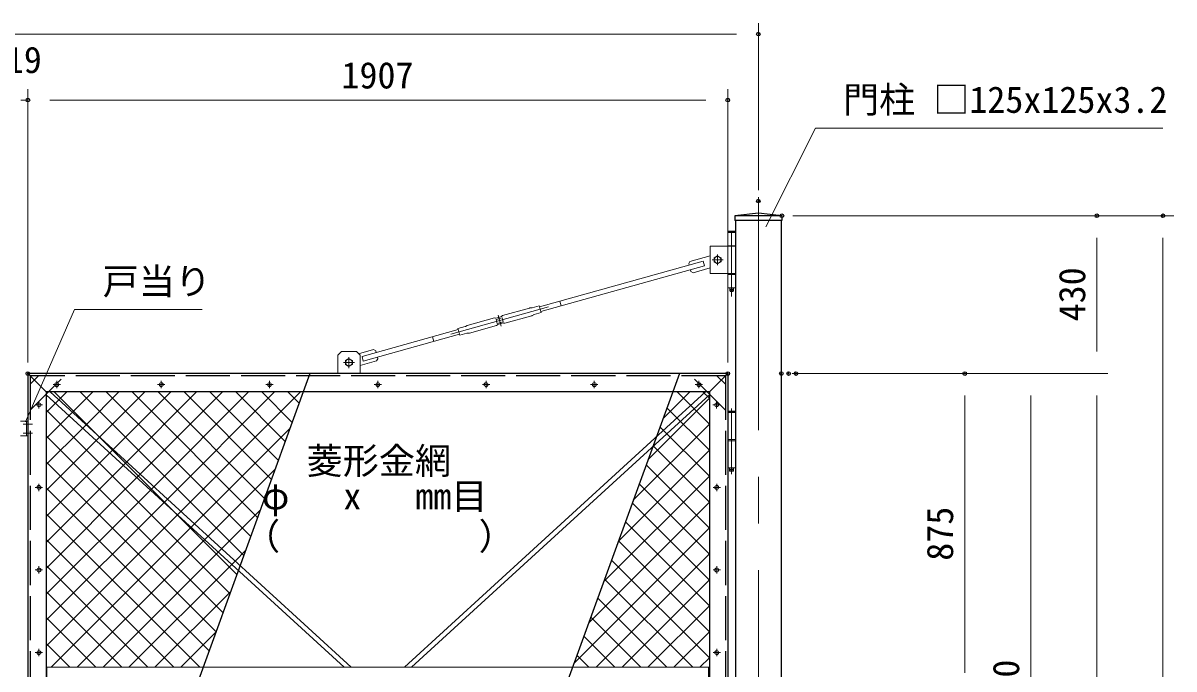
# Model space of a CAD drawing. Units: millimetres, scale not verified. Extents: x -6300 to 6300, y -4455 to 4455.
# Drawn here: x -2373 to 763, y -312 to 1447 of the extents above; entities that cross this region are included whole.
import ezdxf
from ezdxf.enums import TextEntityAlignment as Align

# ---------------------------------------------------------------- set-up
doc = ezdxf.new("R2010")
doc.units = ezdxf.units.MM
doc.header["$LTSCALE"] = 20
doc.header["$PDMODE"] = 32
doc.header["$PDSIZE"] = 10
doc.linetypes.add('DASHED', pattern=[7.5, 6, -1.5])
doc.linetypes.add('USER1', pattern=[50.8, 31.75, -6.35, 6.35, -6.35])
for name, color, linetype, lineweight in [('0-4_D-STR-DIM', 7, 'Continuous', 13), ('0-6_Defpoints', 8, 'Continuous', 25), ('0-7_D-STR-TXT', 7, 'Continuous', 13), ('0-8_D-STR2', 7, 'Continuous', 13), ('0-9_D-STR1', 1, 'Continuous', 25), ('0-A_D-BMK', 2, 'USER1', 13), ('0-B_D-STR3', 3, 'Continuous', 13)]:
    doc.layers.add(name, color=color, linetype=linetype, lineweight=lineweight)
doc.styles.add('ＭＳ ゴシック', font='')
doc.styles.get('ＭＳ ゴシック').set_extended_font_data('MS Gothic')

msp = doc.modelspace()

# ---------------------------------------------------------------- linework, layer by layer
at = {"layer": '0-4_D-STR-DIM'}
for p, q in [((-369.06, 992.16), (-369.06, 1447.04)), ((-4309.06, 1417.04), (-429.06, 1417.04)), ((-2359.56, 522.16), (-2359.56, 1267.04)), ((-2359.56, 522.16), (-2359.56, 1267.04)), ((-452.56, 522.16), (-452.56, 1267.04)), ((-2378.56, 1237.04), (-2359.56, 1237.04)), ((-2299.56, 1237.04), (-2239.56, 1237.04)), ((-2299.56, 1237.04), (-512.56, 1237.04)), ((-274.96, 922.16), (583.44, 922.16)), ((-274.96, 922.16), (763.44, 922.16)), ((553.44, 552.16), (553.44, 862.16)), ((733.44, -1747.84), (733.44, 862.16)), ((-276.56, 492.16), (223.44, 492.16)), ((-276.56, 492.16), (403.44, 492.16)), ((-256.56, 492.16), (583.44, 492.16)), ((-236.56, 492.16), (583.44, 492.16)), ((193.44, -322.84), (193.44, 432.16)), ((373.44, 432.16), (373.44, -1197.84)), ((553.44, 432.16), (553.44, -1247.84))]:
    msp.add_line(p, q, dxfattribs=at)
at = {"layer": '0-6_Defpoints'}
for p, q in [((-1590.82, 492.16), (-2227.76, -1257.84)), ((-584.37, 492.16), (-1221.31, -1257.84))]:
    msp.add_line(p, q, dxfattribs=at)
for p in [(-369.06, 1417.04), (-2359.56, 1237.04), (-452.56, 1237.04), (-369.06, 962.16), (-304.96, 922.16), (553.44, 922.16), (733.44, 922.16), (-2359.56, 492.16), (-2359.56, 492.16), (-452.56, 492.16), (-306.56, 492.16), (-286.56, 492.16), (-266.56, 492.16), (193.44, 492.16)]:
    msp.add_point(p, dxfattribs=at)
at = {"layer": '0-7_D-STR-TXT'}
for points in [[(733.38, 1160.32), (-212.93, 1160.32), (-348.62, 892.19)], [(-1884.66, 666.57), (-2232.11, 666.57), (-2366.32, 361.05)]]:
    msp.add_lwpolyline(points, dxfattribs=at)
at = {"layer": '0-8_D-STR2'}
for p, q in [((-2274.91, 420.53), (-2253.27, 442.16)), ((-2237.97, 386.75), (-2182.56, 442.16)), ((-1771.25, -3.58), (-2217, 442.16)), ((-2201.04, 352.98), (-2111.85, 442.16)), ((-2164.1, 319.2), (-2041.14, 442.16)), ((-1752.38, 48.26), (-2146.29, 442.16)), ((-2127.17, 285.42), (-1970.43, 442.16)), ((-2090.24, 251.65), (-1899.72, 442.16)), ((-1733.51, 100.1), (-2075.58, 442.16)), ((-2053.3, 217.87), (-1829.01, 442.16)), ((-2016.37, 184.1), (-1758.3, 442.16)), ((-1714.65, 151.94), (-2004.87, 442.16)), ((-1979.43, 150.32), (-1687.59, 442.16)), ((-1942.5, 116.54), (-1616.88, 442.16)), ((-1695.78, 203.78), (-1934.15, 442.16)), ((-1676.91, 255.63), (-1863.44, 442.16)), ((-1658.04, 307.47), (-1792.73, 442.16)), ((-1639.17, 359.31), (-1722.02, 442.16)), ((-1620.3, 411.15), (-1651.31, 442.16)), ((-629.09, 369.29), (-556.22, 442.16)), ((-502.56, 354.08), (-590.65, 442.16)), ((-502.56, 424.79), (-519.94, 442.16)), ((-2309.56, 385.87), (-2284.11, 411.33)), ((-2284.11, 411.33), (-2274.91, 420.53)), ((-669.55, 258.12), (-502.56, 425.11)), ((-1808.99, -107.27), (-2309.56, 393.31)), ((-2309.56, 315.16), (-2247.17, 377.55)), ((-2247.17, 377.55), (-2237.97, 386.75)), ((-502.56, 283.36), (-618.25, 399.05)), ((-2210.24, 343.78), (-2201.04, 352.98)), ((-710.02, 146.94), (-502.56, 354.39)), ((-502.56, 212.65), (-637.12, 347.21)), ((-2309.56, 244.45), (-2210.24, 343.78)), ((-1827.86, -159.11), (-2309.56, 322.6)), ((-2173.31, 310), (-2164.1, 319.2)), ((-1905.56, 82.77), (-1644.98, 343.35)), ((-2309.56, 173.74), (-2173.31, 310)), ((-2136.37, 276.22), (-2127.17, 285.42)), ((-750.48, 35.77), (-502.56, 283.68)), ((-502.56, 141.94), (-655.99, 295.37)), ((-2309.56, 103.03), (-2136.37, 276.22)), ((-1846.73, -210.95), (-2309.56, 251.89)), ((-2099.44, 242.45), (-2090.24, 251.65)), ((-2309.56, 32.32), (-2099.44, 242.45)), ((-1868.63, 48.99), (-1685.44, 232.18)), ((-502.56, 71.23), (-674.86, 243.53)), ((-2309.56, -38.39), (-2062.5, 208.67)), ((-2062.5, 208.67), (-2053.3, 217.87)), ((-790.94, -75.41), (-502.56, 212.97)), ((-502.56, 0.52), (-693.73, 191.69)), ((-1865.6, -262.79), (-2309.56, 181.18)), ((-2309.56, -109.1), (-2025.57, 174.89)), ((-2025.57, 174.89), (-2016.37, 184.1)), ((-2309.56, -179.81), (-1988.63, 141.12)), ((-1988.63, 141.12), (-1979.43, 150.32)), ((-831.41, -186.58), (-502.56, 142.26)), ((-502.56, -70.19), (-712.6, 139.85)), ((-1891.26, -307.84), (-2309.56, 110.47)), ((-2309.56, -250.52), (-1951.7, 107.34)), ((-1951.7, 107.34), (-1942.5, 116.54)), ((-1831.7, 15.21), (-1725.91, 121)), ((-2296.17, -307.84), (-1914.77, 73.56)), ((-1914.77, 73.56), (-1905.56, 82.77)), ((-871.87, -297.76), (-502.56, 71.55)), ((-502.56, -140.9), (-731.47, 88)), ((-1961.97, -307.84), (-2309.56, 39.76)), ((-2225.46, -307.84), (-1877.83, 39.79)), ((-1877.83, 39.79), (-1868.63, 48.99)), ((-502.56, -211.61), (-750.34, 36.16)), ((-2154.75, -307.84), (-1840.9, 6.01)), ((-1840.9, 6.01), (-1831.7, 15.21)), ((-1794.76, -18.56), (-1766.37, 9.83)), ((-811.24, -307.84), (-502.56, 0.84)), ((-2032.68, -307.84), (-2309.56, -30.96)), ((-2084.04, -307.84), (-1803.96, -27.77)), ((-1803.96, -27.77), (-1794.76, -18.56)), ((-502.56, -282.32), (-769.21, -15.68)), ((-547.76, -307.84), (-788.07, -67.52)), ((-740.53, -307.84), (-502.56, -69.87)), ((-2103.39, -307.84), (-2309.56, -101.67)), ((-2013.33, -307.84), (-1806.84, -101.35)), ((-618.47, -307.84), (-806.94, -119.36)), ((-669.82, -307.84), (-502.56, -140.58)), ((-2174.1, -307.84), (-2309.56, -172.38)), ((-689.18, -307.84), (-825.81, -171.21)), ((-1942.61, -307.84), (-1847.3, -212.52)), ((-599.11, -307.84), (-502.56, -211.29)), ((-2244.82, -307.84), (-2309.56, -243.09)), ((-759.89, -307.84), (-844.68, -223.05)), ((-830.6, -307.84), (-863.55, -274.89)), ((-528.4, -307.84), (-502.56, -282))]:
    msp.add_line(p, q, dxfattribs=at)
msp.add_lwpolyline([(-1790.12, -55.42), (-1965.57, 120.03), (-2171.62, 326.08), (-2287.71, 442.16)], dxfattribs=at)
at = {"layer": '0-9_D-STR1'}
for p, q in [((-304.96, 922.16), (-433.16, 922.16)), ((-433.16, 922.16), (-433.16, 909.16)), ((-304.96, 922.16), (-304.96, 909.16)), ((-304.96, 909.16), (-433.16, 909.16)), ((-431.56, 909.16), (-431.56, -1807.84)), ((-306.56, 909.16), (-306.56, -1807.84)), ((-2359.56, 492.16), (-2359.56, -365.84)), ((-452.56, 492.16), (-2359.56, 492.16)), ((-2359.56, 492.16), (-2309.56, 442.16)), ((-452.56, 492.16), (-502.56, 442.16)), ((-452.56, 492.16), (-452.56, -1257.84)), ((-2309.56, 442.16), (-2309.56, -365.84)), ((-502.56, 442.16), (-2309.56, 442.16)), ((-502.56, 442.16), (-502.56, -1207.84))]:
    msp.add_line(p, q, dxfattribs=at)
at = {"layer": '0-9_D-STR1', "linetype": 'DASHED'}
for p, q in [((-2353.56, 486.16), (-2353.56, -365.84)), ((-458.81, 486.16), (-2353.31, 486.16)), ((-458.56, 486.16), (-458.56, -1251.84))]:
    msp.add_line(p, q, dxfattribs=at)
at = {"layer": '0-9_D-STR1'}
msp.add_lwpolyline([(-304.96, 922.16), (-369.06, 929.16), (-433.16, 922.16)], dxfattribs=at)
at = {"layer": '0-A_D-BMK'}
for p, q in [((-369.06, 972.7), (-369.06, -1845.7)), ((-442.06, 881.19), (-442.06, 702.57)), ((-480.06, 816.96), (-480.06, 787.36)), ((-465.26, 802.16), (-494.86, 802.16)), ((-438.06, 721.16), (-446.06, 721.16)), ((-941.28, 673.6), (-1207.14, 599.49)), ((-1069.95, 621.27), (-1078.42, 651.64)), ((-1484.56, 536.96), (-1484.56, 507.36)), ((-1469.76, 522.16), (-1499.36, 522.16)), ((-2281.06, 452.16), (-2281.06, 472.16)), ((-1996.06, 452.16), (-1996.06, 472.16)), ((-1701.06, 452.16), (-1701.06, 472.16)), ((-1406.06, 452.16), (-1406.06, 472.16)), ((-1111.06, 452.16), (-1111.06, 472.16)), ((-816.06, 452.16), (-816.06, 472.16)), ((-531.06, 452.16), (-531.06, 472.16)), ((-2291.06, 462.16), (-2271.06, 462.16)), ((-2006.06, 462.16), (-1986.06, 462.16)), ((-1711.06, 462.16), (-1691.06, 462.16)), ((-1416.06, 462.16), (-1396.06, 462.16)), ((-1121.06, 462.16), (-1101.06, 462.16)), ((-826.06, 462.16), (-806.06, 462.16)), ((-541.06, 462.16), (-521.06, 462.16)), ((-2329.31, 397.16), (-2329.31, 417.16)), ((-482.81, 397.16), (-482.81, 417.16)), ((-2319.31, 407.16), (-2339.31, 407.16)), ((-492.81, 407.16), (-472.81, 407.16)), ((-442.06, 396.7), (-442.06, 218.08)), ((-2372.06, 354.16), (-2347.06, 354.16)), ((-2372.06, 330.16), (-2347.06, 330.16)), ((-438.06, 231.16), (-446.06, 231.16)), ((-2329.56, 172.16), (-2329.56, 192.16)), ((-482.56, 172.16), (-482.56, 192.16)), ((-2319.56, 182.16), (-2339.56, 182.16)), ((-492.56, 182.16), (-472.56, 182.16)), ((-2339.56, -42.84), (-2319.56, -42.84)), ((-2329.56, -52.84), (-2329.56, -32.84)), ((-472.56, -42.84), (-492.56, -42.84)), ((-482.56, -52.84), (-482.56, -32.84)), ((-2319.56, -267.84), (-2339.56, -267.84)), ((-2329.56, -277.84), (-2329.56, -257.84)), ((-492.56, -267.84), (-472.56, -267.84)), ((-482.56, -277.84), (-482.56, -257.84))]:
    msp.add_line(p, q, dxfattribs=at)
at = {"layer": '0-B_D-STR3'}
for p, q in [((-450.56, 880.16), (-451.56, 879.16)), ((-451.56, 879.16), (-451.56, 876.16)), ((-432.56, 879.16), (-451.56, 879.16)), ((-433.56, 880.16), (-450.56, 880.16)), ((-432.56, 879.16), (-433.56, 880.16)), ((-432.56, 879.16), (-432.56, 876.16)), ((-452.56, 876.16), (-431.56, 876.16)), ((-452.56, 876.16), (-452.56, 726.16)), ((-431.56, 876.16), (-431.56, 726.16)), ((-452.56, 840.16), (-431.56, 840.16)), ((-519.1, 798.03), (-965.18, 673.69)), ((-515.61, 785.51), (-961.69, 661.16)), ((-555.37, 797.78), (-558.84, 791.62)), ((-558.84, 791.62), (-557.64, 787.29)), ((-500.06, 813.2), (-555.37, 797.78)), ((-519.1, 798.03), (-515.61, 785.51)), ((-554.15, 774.77), (-552.94, 770.43)), ((-546.78, 766.96), (-552.94, 770.43)), ((-500.06, 779.98), (-546.78, 766.96)), ((-431.56, 765.16), (-500.06, 765.16)), ((-431.56, 762.16), (-452.56, 762.16)), ((-431.56, 726.16), (-452.56, 726.16)), ((-447.06, 726.16), (-447.06, 717.16)), ((-446.06, 716.16), (-447.06, 717.16)), ((-437.06, 717.16), (-447.06, 717.16)), ((-438.06, 716.16), (-446.06, 716.16)), ((-992.39, 670.77), (-1066.08, 650.23)), ((-991.35, 670.95), (-986.29, 671.03)), ((-985.25, 671.21), (-965.98, 676.58)), ((-960.88, 658.28), (-965.98, 676.58)), ((-909.97, 689.08), (-906.48, 676.55)), ((-1088.24, 644.06), (-1162.53, 623.35)), ((-1084.95, 643.42), (-1088.24, 644.06)), ((-1084.81, 642.93), (-1084.95, 643.42)), ((-1068.44, 647.5), (-1084.81, 642.93)), ((-1067.5, 644.13), (-1083.87, 639.56)), ((-1080.92, 628.97), (-1083.87, 639.56)), ((-1064.54, 633.53), (-1080.92, 628.97)), ((-1063.6, 630.16), (-1079.98, 625.6)), ((-1064.54, 633.53), (-1067.5, 644.13)), ((-1063.47, 629.68), (-1063.6, 630.16)), ((-1063.47, 629.68), (-1060.18, 629.04)), ((-986.5, 649.58), (-1060.18, 629.04)), ((-985.33, 650.07), (-981.13, 652.52)), ((-980.15, 652.9), (-960.88, 658.28)), ((-1449.02, 538.82), (-1186.73, 611.93)), ((-1445.52, 526.3), (-1183.24, 599.41)), ((-1168.27, 620.19), (-1187.54, 614.82)), ((-1182.43, 596.52), (-1187.54, 614.82)), ((-1163.17, 601.89), (-1182.43, 596.52)), ((-1162.91, 623.13), (-1167.29, 620.58)), ((-1157.06, 602.15), (-1162.13, 602.06)), ((-1082.33, 622.86), (-1156.02, 602.32)), ((-1079.85, 625.11), (-1082.33, 622.86)), ((-1079.85, 625.11), (-1079.98, 625.6)), ((-1256.7, 592.25), (-1253.21, 579.73)), ((-1504.56, 552.16), (-1514.56, 542.16)), ((-1514.56, 542.16), (-1514.56, 492.16)), ((-1464.56, 552.16), (-1504.56, 552.16)), ((-1464.56, 552.16), (-1454.56, 542.16)), ((-1454.56, 542.16), (-1454.56, 492.16)), ((-1449.02, 538.82), (-1445.52, 526.3)), ((-1406.99, 537.04), (-1405.79, 532.7)), ((-1454.56, 513.92), (-1409.26, 526.54)), ((-1409.26, 526.54), (-1405.79, 532.7)), ((-1478.44, -307.84), (-2298.56, 442.16)), ((-1333.68, -307.84), (-513.57, 442.16)), ((-1497.71, -307.84), (-2309.56, 434.61)), ((-1314.42, -307.84), (-502.56, 434.61)), ((-431.56, 386.16), (-452.56, 386.16)), ((-452.56, 386.16), (-452.56, 235.16)), ((-450.56, 390.16), (-451.56, 389.16)), ((-451.56, 389.16), (-451.56, 386.16)), ((-432.56, 389.16), (-451.56, 389.16)), ((-433.56, 390.16), (-450.56, 390.16)), ((-432.56, 389.16), (-433.56, 390.16)), ((-432.56, 389.16), (-432.56, 386.16)), ((-431.56, 386.16), (-431.56, 235.16)), ((-2379.56, 362.16), (-2359.56, 362.16)), ((-2363.56, 362.16), (-2363.56, 322.16)), ((-2379.56, 322.16), (-2359.56, 322.16)), ((-431.56, 312.16), (-452.56, 312.16)), ((-431.56, 309.16), (-452.56, 309.16)), ((-431.56, 235.16), (-452.56, 235.16)), ((-447.56, 235.16), (-447.56, 227.16)), ((-446.56, 226.16), (-447.56, 227.16)), ((-436.56, 227.16), (-447.56, 227.16)), ((-437.56, 226.16), (-446.56, 226.16)), ((-436.56, 227.16), (-437.56, 226.16)), ((-436.56, 235.16), (-436.56, 227.16)), ((-2309.56, -307.84), (-502.56, -307.84)), ((-2307.56, -365.84), (-2307.56, -307.84)), ((-504.56, -457.84), (-504.56, -307.84))]:
    msp.add_line(p, q, dxfattribs=at)
at = {"layer": '0-B_D-STR3', "linetype": 'DASHED'}
for p, q in [((-2353.56, 462.99), (-2330.34, 486.16)), ((-2353.56, 392.16), (-2259.56, 486.16)), ((-458.56, 392.34), (-552.56, 486.16)), ((-458.56, 462.99), (-481.79, 486.16))]:
    msp.add_line(p, q, dxfattribs=at)
at = {"layer": '0-B_D-STR3'}
for points in [[(-431.56, 839.16), (-500.06, 839.16), (-500.06, 765.16)], [(-437.06, 726.16), (-437.06, 717.16), (-438.06, 716.16)], [(-1068.44, 647.5), (-1068.57, 647.98), (-1066.08, 650.23)], [(-1458.45, 546.05), (-1417.85, 557.37), (-1411.69, 553.89), (-1410.48, 549.56)]]:
    msp.add_lwpolyline(points, dxfattribs=at)
for points in [[(-470.56, 796.68), (-480.06, 791.19), (-489.56, 796.68), (-489.56, 807.65), (-480.06, 813.13), (-470.56, 807.65)], [(-1475.06, 516.68), (-1484.56, 511.19), (-1494.06, 516.68), (-1494.06, 527.65), (-1484.56, 533.13), (-1475.06, 527.65)]]:
    msp.add_lwpolyline(points, close=True, dxfattribs=at)
for centre, radius in [((-480.06, 802.16), 9), ((-442.06, 721.16), 2), ((-1484.56, 522.16), 9), ((-2281.06, 462.16), 5.25), ((-1996.06, 462.16), 5.25), ((-1701.06, 462.16), 5.25), ((-1406.06, 462.16), 5.25), ((-1111.06, 462.16), 5.25), ((-816.06, 462.16), 5.25), ((-531.06, 462.16), 5.25), ((-2329.31, 407.16), 5.25), ((-482.81, 407.16), 5.25), ((-442.06, 231.16), 2), ((-2329.56, 182.16), 5.25), ((-482.56, 182.16), 5.25), ((-2329.56, -42.84), 5.25), ((-482.56, -42.84), 5.25), ((-2329.56, -267.84), 5.25), ((-482.56, -267.84), 5.25)]:
    msp.add_circle(centre, radius, dxfattribs=at)
for centre, start, end in [((-991.05, 665.96), 93.48082, 105.57558), ((-986.59, 676.02), 273.48082, 285.57558), ((-987.85, 654.39), 285.57558, 300.18043), ((-978.8, 648.09), 105.57558, 117.67034), ((-1169.61, 625.01), 285.57558, 297.67034), ((-1161.83, 597.07), 93.48082, 105.57558), ((-1160.59, 618.7), 105.57558, 117.67034), ((-1157.37, 607.14), 273.48082, 285.57558)]:
    msp.add_arc(centre, 5, start, end, dxfattribs=at)

# ---------------------------------------------------------------- texts
at = {"layer": '0-4_D-STR-DIM', "style": 'ＭＳ ゴシック'}
for s, p in [('19', (-2419.69, 1289.17)), ('1907', (-1505.06, 1247.17))]:
    msp.add_text(s, height=72.14, dxfattribs=at).set_placement(p, align=Align.BOTTOM_LEFT)
for s, p in [('430', (543.31, 634.41)), ('875', (183.31, -17.67)), ('1750', (363.31, -483.19))]:
    msp.add_text(s, height=72.14, rotation=90, dxfattribs=at).set_placement(p, align=Align.BOTTOM_LEFT)
at = {"layer": '0-7_D-STR-TXT', "style": 'ＭＳ ゴシック'}
for s, p in [('門柱 □125x125x3.2', (-138.44, 1180.72)), ('戸当り', (-2155.73, 685.83)), ('菱形金網', (-1599.98, 196.89)), ('φ   x   mm目', (-1721.81, 100.87)), ('（\u3000\u3000   \u3000\u3000）', (-1770.54, -8.78))]:
    msp.add_text(s, height=72.14, dxfattribs=at).set_placement(p, align=Align.BOTTOM_LEFT)

doc.saveas('drawing.dxf')
